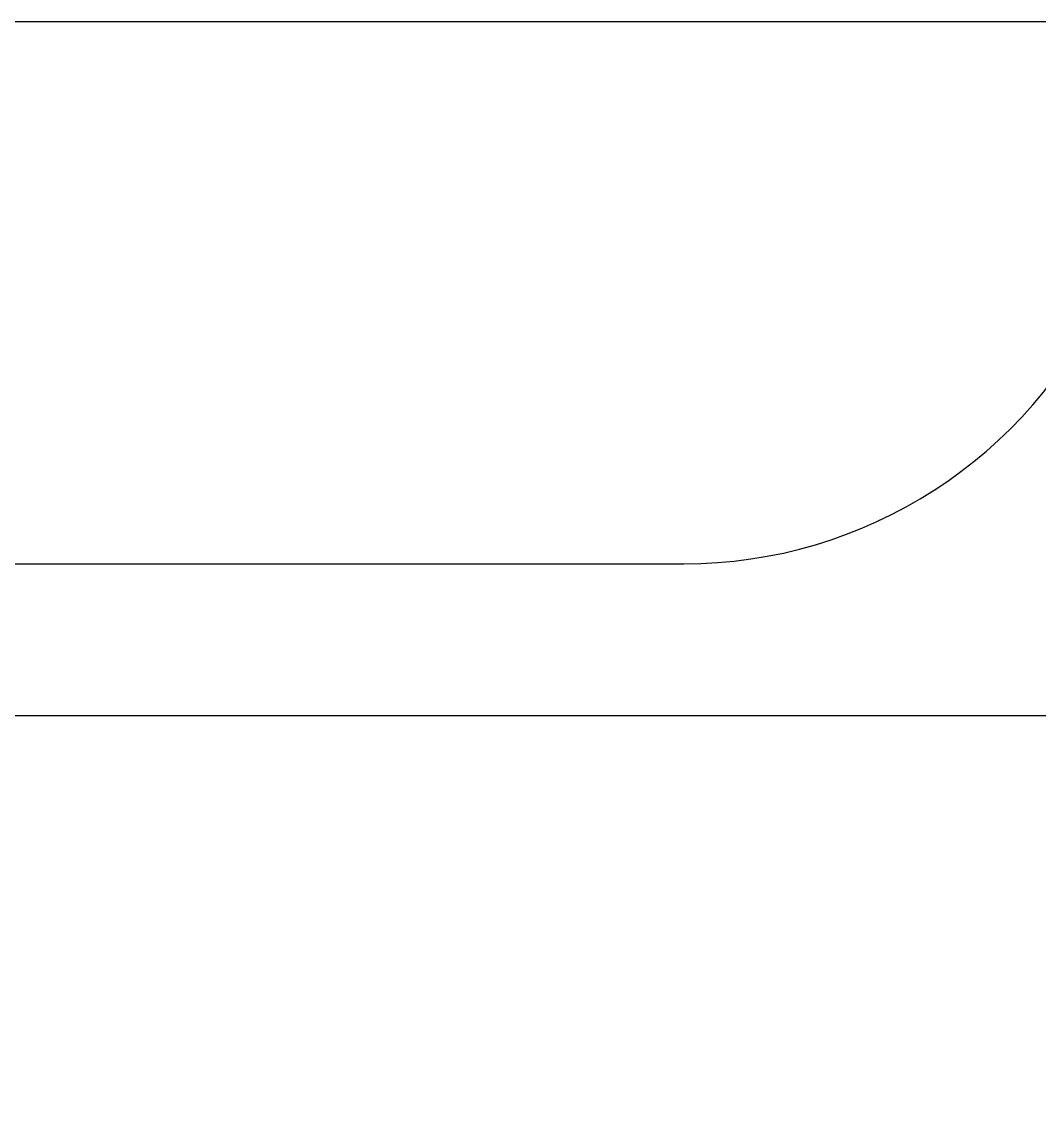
# Model space of a CAD drawing. Header units: millimetres. Extents: x -5943 to 5491, y -4078 to 3213.
# Drawn here: x -2089 to 109, y 835 to 3213 of the extents above; entities that cross this region are included whole.
import ezdxf

# ---------------------------------------------------------------- set-up
doc = ezdxf.new("R2010")
doc.units = ezdxf.units.MM
for name, color, linetype in [('DIKOM_ЗОНА', 80, 'Continuous'), ('DIKOM_РАЗМЕР_ЗОНА', 7, 'Continuous'), ('DIKOM_РАЗМЕР_ОБЪЕКТА', 7, 'Continuous')]:
    doc.layers.add(name, color=color, linetype=linetype)
doc.styles.add('style1', font='arial.ttf', dxfattribs={"width": 0.8})
doc.dimstyles.new('1-50', dxfattribs={"dimtxt": 300, "dimasz": 200, "dimexe": 100, "dimexo": 0, "dimgap": 100, "dimtad": 1, "dimtxsty": 'style1', "dimcen": 200, "dimclrd": 7, "dimclre": 7, "dimclrt": 7, "dimadec": 1, "dimazin": 2, "dimtfac": 1, "dimtmove": 0, "dimatfit": 2, "dimfxl": 0, "dimlwd": 25, "dimlwe": 18, "dimarcsym": 0})

# ---------------------------------------------------------------- blocks, each defined once
blk = doc.blocks.new('*D10')
at = {"layer": 'Defpoints', "color": 0, "transparency": 16777216}
for p in [(1682.4, 1713.5), (-3225.3, -1470.4), (-588.5, -1470.4)]:
    blk.add_point(p, dxfattribs=at)
at = {"layer": 'DIKOM_РАЗМЕР_ОБЪЕКТА', "color": 7, "lineweight": 18, "transparency": 16777216}
for p, q in [((1682.4, 1713.5), (-3325.3, 1713.5)), ((-588.5, -1470.4), (-3325.3, -1470.4))]:
    blk.add_line(p, q, dxfattribs=at)
at = {"layer": 'DIKOM_РАЗМЕР_ОБЪЕКТА', "color": 7, "lineweight": 25, "transparency": 16777216}
blk.add_line((-3225.3, 1513.5), (-3225.3, -1270.4), dxfattribs=at)
at = {"layer": 'DIKOM_РАЗМЕР_ОБЪЕКТА', "color": 7, "transparency": 16777216}
for points in [[(-3258.6, 1513.5), (-3192, 1513.5), (-3225.3, 1713.5)], [(-3258.6, -1270.4), (-3192, -1270.4), (-3225.3, -1470.4)]]:
    blk.add_solid(points, dxfattribs=at)
at = {"layer": 'DIKOM_РАЗМЕР_ОБЪЕКТА', "color": 7, "transparency": 16777216, "insert": (-3478.6, 169.7), "char_height": 300, "attachment_point": 5, "rotation": 90, "style": 'style1'}
blk.add_mtext('3200', dxfattribs=at)
blk = doc.blocks.new('*D12')
at = {"layer": 'Defpoints', "color": 0, "transparency": 16777216}
for p in [(2021.9, 3213.5), (-5493, -2970.4), (-283.3, -2970.4)]:
    blk.add_point(p, dxfattribs=at)
at = {"layer": 'DIKOM_РАЗМЕР_ЗОНА', "color": 7, "lineweight": 18, "transparency": 16777216}
for p, q in [((2021.9, 3213.5), (-5593, 3213.5)), ((-283.3, -2970.4), (-5593, -2970.4))]:
    blk.add_line(p, q, dxfattribs=at)
at = {"layer": 'DIKOM_РАЗМЕР_ЗОНА', "color": 7, "lineweight": 25, "transparency": 16777216}
blk.add_line((-5493, 3013.5), (-5493, -2770.4), dxfattribs=at)
at = {"layer": 'DIKOM_РАЗМЕР_ЗОНА', "color": 7, "transparency": 16777216}
for points in [[(-5526.4, 3013.5), (-5459.7, 3013.5), (-5493, 3213.5)], [(-5526.4, -2770.4), (-5459.7, -2770.4), (-5493, -2970.4)]]:
    blk.add_solid(points, dxfattribs=at)
at = {"layer": 'DIKOM_РАЗМЕР_ЗОНА', "color": 7, "transparency": 16777216, "insert": (-5746.2, 37.5), "char_height": 300, "attachment_point": 5, "rotation": 90, "style": 'style1'}
blk.add_mtext('6200', dxfattribs=at)

msp = doc.modelspace()

# ---------------------------------------------------------------- linework, layer by layer
at = {"layer": 'DIKOM_ЗОНА', "color": 3, "lineweight": 15}
msp.add_lwpolyline([(-2083.553, -2381.904, 0.29479447), (-2994.963, -1793.404), (-3749.28, -1793.404, -0.41421356), (-4749.28, -793.404), (-4749.28, 1041.872, -0.41421356), (-3749.28, 2041.872), (-658.995, 2041.872, 0.29399), (251.192, 2627.675)], format="xyb", dxfattribs=at)

# ---------------------------------------------------------------- dimensions: what is measured, and where the dimension line sits
at = {"layer": 'DIKOM_РАЗМЕР_ЗОНА'}
dim = msp.add_linear_dim(base=(-5493.042, -2970.404), p1=(2021.879, 3213.478), p2=(-283.303, -2970.404), angle=90, text='6200', dimstyle='1-50', dxfattribs=at)
dim.commit()
dim.dimension.update_dxf_attribs({"geometry": '*D12', "text_midpoint": (-5493.042, 37.54), "dimtype": 160})
at = {"layer": 'DIKOM_РАЗМЕР_ОБЪЕКТА'}
dim = msp.add_linear_dim(base=(-3225.285, -1470.404), p1=(1682.379, 1713.478), p2=(-588.463, -1470.404), angle=90, text='3200', dimstyle='1-50', dxfattribs=at)
dim.commit()
dim.dimension.update_dxf_attribs({"geometry": '*D10', "text_midpoint": (-3225.285, 169.724), "dimtype": 160})

doc.saveas('drawing.dxf')
